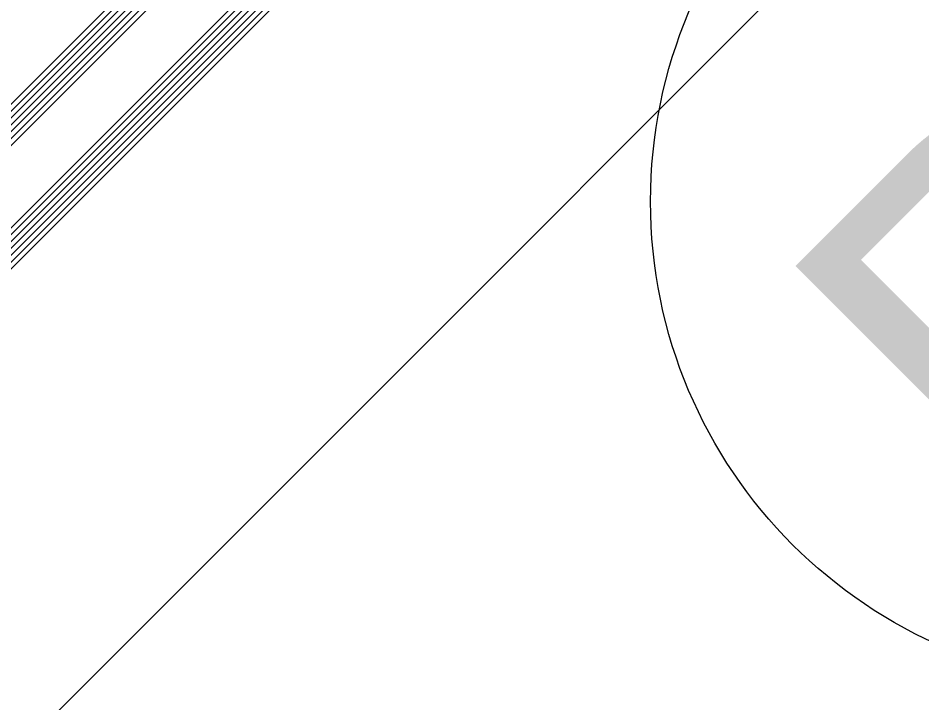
# Model space of a CAD drawing. Header units: centimetres. Extents: x 118932 to 154602, y -32682 to -23521.
# Drawn here: x 140558.5 to 140577.14, y -29006.94 to -28992.83 of the extents above; entities that cross this region are included whole.
import ezdxf

# ---------------------------------------------------------------- set-up
doc = ezdxf.new("R2010")
doc.units = ezdxf.units.CM
doc.header["$LTSCALE"] = 50
doc.header["$MEASUREMENT"] = 0
doc.layers.add('GEN_02_TF_Pencere', color=7, linetype='Continuous', lineweight=9, true_color=0x6093ac)
doc.layers.add('GEN_05_ML_Mermer', color=7, linetype='Continuous', lineweight=9, true_color=0x9d8692)
doc.styles.add('ARIAL', font='arial.ttf')

# ---------------------------------------------------------------- blocks, each defined once
blk = doc.blocks.new('P4_')
at = {"layer": 'GEN_02_TF_Pencere'}
for p, q in [((108144.238, 6100.918, 0), (108051.358, 6100.919, 0)), ((108144.288, 6100.818, 0), (108051.358, 6100.819, 0)), ((108144.288, 6100.718, 0), (108051.358, 6100.719, 0)), ((108144.288, 6100.618, 0), (108051.358, 6100.619, 0)), ((108144.288, 6100.518, 0), (108051.358, 6100.519, 0)), ((108144.288, 6100.418, 0), (108051.358, 6100.419, 0)), ((108144.288, 6100.318, 0), (108051.358, 6100.319, 0)), ((108144.288, 6099.118, 0), (108051.358, 6099.119, 0)), ((108144.288, 6099.018, 0), (108051.358, 6099.019, 0)), ((108144.288, 6098.918, 0), (108051.358, 6098.919, 0)), ((108144.288, 6098.818, 0), (108051.358, 6098.819, 0)), ((108144.288, 6098.718, 0), (108051.358, 6098.719, 0)), ((108144.288, 6098.618, 0), (108051.358, 6098.619, 0)), ((108144.238, 6098.518, 0), (108051.358, 6098.519, 0))]:
    blk.add_line(p, q, dxfattribs=at)
blk.add_circle((108044.975, 6116.326, 0), 10, dxfattribs=at)
at = {"layer": 'GEN_05_ML_Mermer', "elevation": -0.003}
blk.add_lwpolyline([(108157.362, 6084.08), (108157.355, 6108.077), (107932.354, 6108.006), (107932.362, 6084.008)], close=True, dxfattribs=at)
at = {"layer": 'GEN_02_TF_Pencere', "lineweight": 30, "transparency": 33554687, "style": 'ARIAL'}
blk.add_text('P4', height=8, rotation=180, dxfattribs=at).set_placement((108051.788, 6120.308, 0))
blk = doc.blocks.new('DOGRAMA LEVEL 0 B BLOK')
at = {"rotation": 224.9818727539849}
blk.add_blockref('P4_', (73007.71, 81050.891, 0), dxfattribs=at)

msp = doc.modelspace()

# ---------------------------------------------------------------- block references
msp.add_blockref('DOGRAMA LEVEL 0 B BLOK', (139673.806, -29346.079, 0))

doc.saveas('drawing.dxf')
